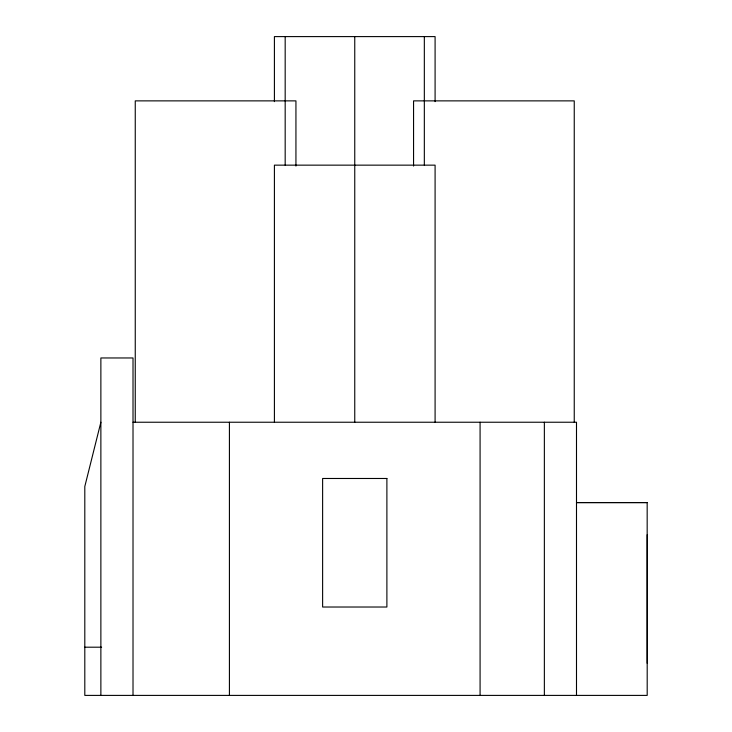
<?xml version="1.0" encoding="UTF-8"?>
<svg xmlns="http://www.w3.org/2000/svg" width="732" height="732" viewBox="0 0 732 732"><rect width="100%" height="100%" fill="white"/><g stroke="black" fill="none" stroke-linecap="round" stroke-linejoin="round"><path stroke-width="1.1" d="M100.87 422.236L84.802 486.515L84.802 695.4L647.198 695.4L647.17 502.582L576.468 502.582L647.17 502.582M133.014 422.236L576.496 422.236L576.496 695.4M84.802 647.198L101.62 647.198M647.198 534.717L647.198 663.265M574.245 422.236L574.245 100.87L413.562 100.87L413.562 166.063M544.361 422.236L544.361 695.4M480.082 422.236L480.082 695.4M435.092 101.638L435.092 36.6L274.409 36.6L274.409 101.638M435.092 422.236L435.092 165.148L274.409 165.148L274.409 422.236M424.331 36.6L424.331 165.148M354.755 36.6L354.755 422.236M295.938 166.063L295.938 100.87L135.255 100.87L135.255 422.236M285.178 36.6L285.178 165.148M229.418 422.236L229.418 695.4M133.014 695.4L133.014 357.966L100.87 357.966L100.87 695.4M386.889 478.481L322.62 478.481L322.62 607.02L386.889 607.02L386.889 478.481"/></g></svg>
